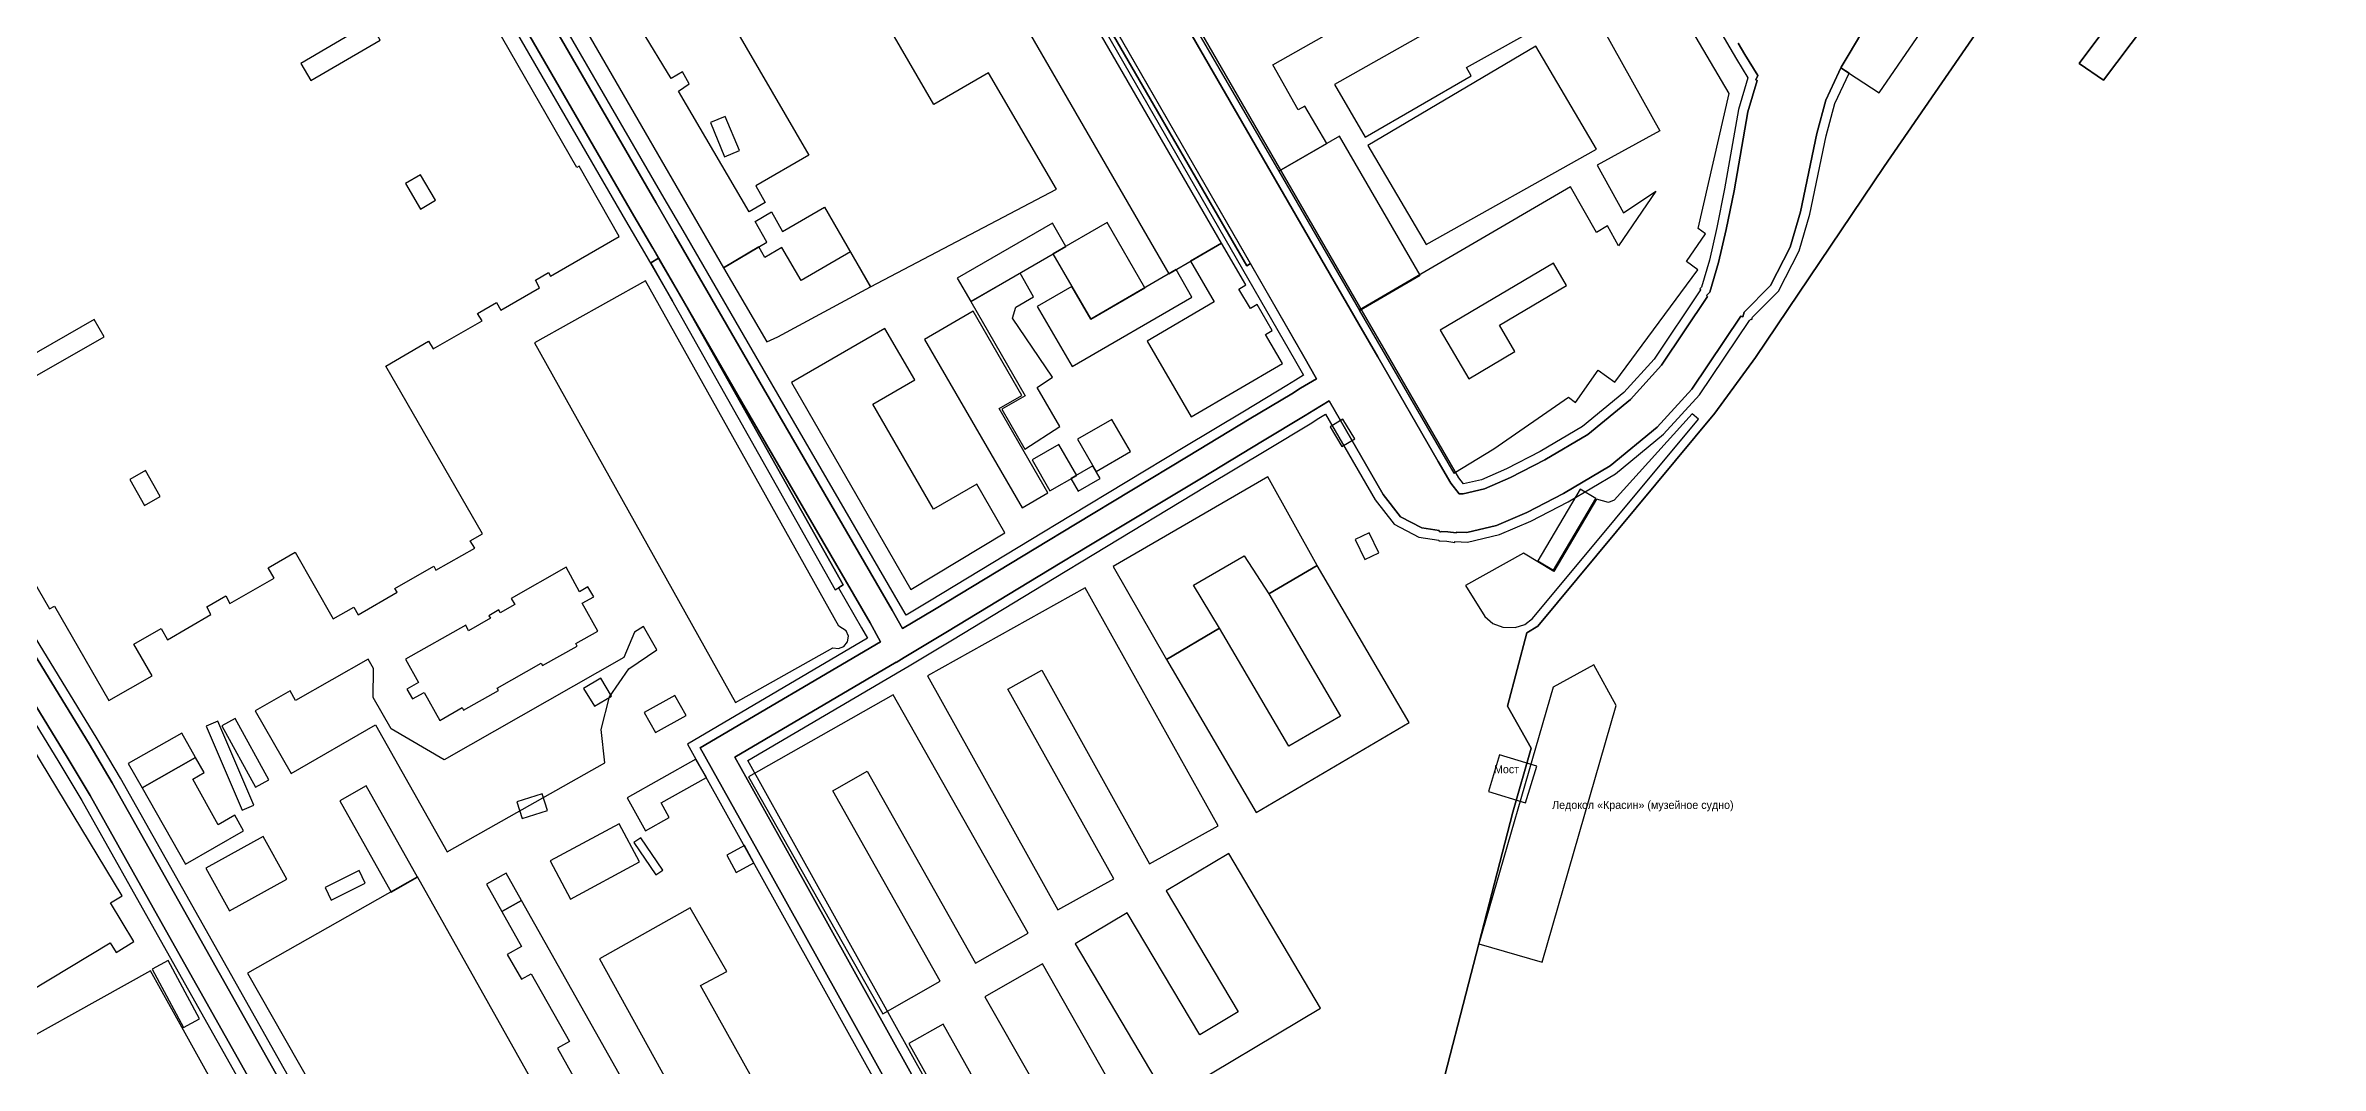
# Model space of a CAD drawing. Extents: x -1571 to 863, y -881 to 2148.
# Drawn here: x -1054 to -344, y 1135 to 1454 of the extents above; entities that cross this region are included whole.
import ezdxf

# ---------------------------------------------------------------- set-up
doc = ezdxf.new("R2010")
doc.units = 0
for name, color, linetype in [('AREAS', 62, 'CONTINUOUS'), ('BRIDGES', 34, 'CONTINUOUS'), ('BUILDINGS_CONTEXT', 9, 'CONTINUOUS'), ('LABELS', 7, 'CONTINUOUS'), ('LAND_EDGE', 8, 'CONTINUOUS'), ('ROADS_CITY', 8, 'CONTINUOUS'), ('SIDEWALKS', 9, 'CONTINUOUS'), ('VESSELS', 140, 'CONTINUOUS'), ('WATER', 5, 'CONTINUOUS')]:
    doc.layers.add(name, color=color, linetype=linetype)

msp = doc.modelspace()

# ---------------------------------------------------------------- linework, layer by layer
at = {"layer": 'AREAS'}
for points in [[(-783.1, 1564.7), (-679.1, 1385.2), (-678.009, 1385.847), (-744.5, 1501.407), (-781.46, 1565.611)], [(-493.482, 1447), (-481.6, 1439.2), (-398.4, 1560.3), (-403.9, 1564.4), (-408.3, 1558.6), (-416.605, 1564.691), (-475.842, 1476.269), (-487.261, 1457.503), (-490.941, 1451.336), (-493.394, 1447.186)], [(-641.3, 1422.7), (-623.1, 1391.8), (-569.9, 1421.6), (-588.8, 1453.8)], [(-865.4, 1386.1), (-807.8, 1284), (-805.3, 1285.5), (-856.413, 1376.259), (-862.929, 1387.526)], [(-618.7, 1365.1), (-609.8, 1349.9), (-595.4, 1358.4), (-600.2, 1366.6), (-579.2, 1379), (-583.3, 1386)], [(-610.8, 1285.3), (-604.8, 1275.6), (-602.3, 1273.5), (-599.1, 1272.3), (-595.3, 1272.2), (-592.3, 1273.1), (-589.9, 1275), (-538, 1337.3), (-540, 1338.9), (-564.3, 1312), (-566.1, 1311.2), (-569.9, 1312.3), (-583.2, 1289.7), (-592.7, 1295.4)], [(-989, 1246.2), (-977.7, 1226.6), (-951.4, 1241.8), (-929, 1202.1), (-879.7, 1229.9), (-880.9, 1240.4), (-878.3, 1250.6), (-872.2, 1259.3), (-863.5, 1265.2), (-867.6, 1272.5), (-870.5, 1270.8), (-873.8, 1262.8), (-929.9, 1230.9), (-946.5, 1240.6), (-952.1, 1250.4), (-952, 1259.4), (-953.7, 1262.3), (-976.4, 1249.4), (-978.1, 1252.4)]]:
    msp.add_lwpolyline(points, close=True, dxfattribs=at)
at = {"layer": 'BRIDGES'}
msp.add_lwpolyline([(-603.633, 1220.956), (-592.033, 1217.456), (-588.567, 1228.944), (-600.167, 1232.444)], close=True, dxfattribs=at)
at = {"layer": 'BUILDINGS_CONTEXT'}
for points in [[(-1067.7, 1303.1), (-1053.3, 1278), (-1051.7, 1278.9), (-1034.7, 1249.4), (-1021.2, 1257.1), (-1026.9, 1267), (-1018.4, 1271.9), (-1016.4, 1268.4), (-1002.8, 1276.3), (-1004.1, 1278.7), (-998.2, 1282.1), (-996.9, 1279.7), (-983.1, 1287.6), (-984.9, 1290.8), (-976.5, 1295.7), (-964.6, 1274.9), (-958.2, 1278.6), (-956.8, 1276.2), (-944.6, 1283.2), (-945.3, 1284.4), (-933.2, 1291.4), (-932.5, 1290.1), (-920.4, 1297), (-921.8, 1299.3), (-918, 1301.5), (-948.2, 1353.8), (-934.8, 1361.6), (-933.4, 1359.2), (-918.1, 1368), (-919.5, 1370.3), (-913.6, 1373.7), (-912.2, 1371.3), (-900.1, 1378.3), (-901.4, 1380.7), (-897.3, 1383.1), (-896.7, 1381.9), (-875.2, 1394.3), (-887.8, 1416.3), (-888.5, 1415.9), (-969.4, 1556.6)], [(-887.7, 1462.4), (-842.6, 1384.5), (-829.1, 1392.5), (-832.8, 1399), (-827.7, 1402), (-824.2, 1395.9), (-811.1, 1403.5), (-796.7, 1378.6), (-738.6, 1409.1), (-759.8, 1445.4), (-776.9, 1435.5), (-837.5, 1539.9)], [(-874, 1519.5), (-816, 1419.7), (-832.6, 1410.1), (-829.6, 1404.9), (-834.6, 1402), (-856.7, 1439.7), (-853.4, 1442), (-855.5, 1445.7), (-859, 1443.7), (-868.3, 1458.9)], [(-570.7, 1464.3), (-550.1, 1427.3), (-569.7, 1416.6), (-561.4, 1401.7), (-551.3, 1408.5), (-563, 1391.4), (-566.4, 1397.6), (-569.9, 1395.6), (-578, 1409.8), (-644, 1371.3), (-614.5, 1320.4), (-602, 1328), (-578.6, 1344.1), (-576.4, 1342.5), (-569.3, 1352.6), (-564.1, 1348.8), (-538.2, 1383.9), (-541.8, 1386.5), (-535.8, 1395.2), (-538.1, 1396.8), (-528.4, 1439), (-541.1, 1460.5)]]:
    msp.add_lwpolyline(points, dxfattribs=at)
for points in [[(-696.2, 1499.4), (-712.9, 1489.9), (-669.1, 1414.7), (-654.1, 1423.4), (-661, 1435), (-663.1, 1433.9), (-671, 1447.9), (-594.1, 1491.4), (-606.8, 1513.5), (-681, 1472.3)], [(-687, 1392.2), (-745.6, 1493.4), (-762.076, 1483.859), (-703.476, 1382.659)], [(-592.3, 1475.4), (-651.7, 1441.8), (-642.2, 1425.3), (-609, 1444.5), (-610.5, 1447.1), (-584.5, 1461.6), (-569.4, 1470.7), (-577.3, 1484.6)], [(-953.1, 1461), (-974.737, 1448.378), (-971.6, 1443), (-949.963, 1455.622)], [(-842.1, 1431.8), (-846.7, 1429.9), (-842.298, 1419.242), (-837.698, 1421.142)], [(-625, 1382.2), (-650.2, 1425.7), (-669.154, 1414.72), (-643.954, 1371.22)], [(-932.598, 1405.697), (-937.316, 1413.627), (-942.018, 1410.83), (-937.3, 1402.9)], [(-765.4, 1374), (-735.679, 1391.212), (-739.9, 1398.5), (-769.621, 1381.288)], [(-739.7, 1388.9), (-727.9, 1368.5), (-710.989, 1378.282), (-722.789, 1398.682)], [(-829.7, 1387.8), (-831.6, 1391.1), (-842.6, 1384.5), (-829.1, 1361.4), (-825.7, 1363), (-796.7, 1378.6), (-803, 1389.5), (-818.4, 1380.6), (-824.4, 1390.9)], [(-710.3, 1361.6), (-696.5, 1338), (-668, 1354.7), (-673.3, 1363.7), (-671.2, 1365), (-675.9, 1373.1), (-678, 1371.8), (-681.6, 1377.9), (-679.4, 1379.2), (-687, 1392.2), (-696.7, 1386.6), (-689.3, 1373.9)], [(-806.6, 1272.6), (-867, 1380.5), (-901.7, 1361.1), (-838.9, 1248.8), (-808.5, 1265.9), (-806.7, 1265.6), (-805, 1266.3), (-803.9, 1267.7), (-803.6, 1269.5), (-804.3, 1271.2)], [(-751.3, 1372.2), (-745.8, 1375.5), (-750, 1382.9), (-765.4, 1374), (-748.4, 1344.6), (-755.7, 1340.4), (-748.5, 1327.9), (-737.6, 1335), (-744.6, 1347.2), (-739.9, 1350.4), (-752.4, 1368.8)], [(-727.9, 1368.5), (-733.8, 1378.7), (-744.6, 1372.5), (-733.7, 1353.7), (-696.3, 1375.4), (-701.2, 1384)], [(-1039.3, 1368.4), (-1060.9, 1356), (-1057.8, 1350.6), (-1036.2, 1363)], [(-821.4, 1348.7), (-784.1, 1284.1), (-754.7, 1301.8), (-763.5, 1317), (-777, 1309.2), (-796, 1342), (-782.9, 1349.6), (-792.2, 1365.6)], [(-764.6, 1371), (-779.8, 1362.2), (-749.3, 1309.6), (-741.3, 1314.3), (-756.5, 1340.6), (-749.4, 1344.7)], [(-721.3, 1337.2), (-732.039, 1330.977), (-726.2, 1320.9), (-715.461, 1327.123)], [(-649.1, 1337.3), (-653.1, 1334.9), (-649.412, 1328.753), (-645.412, 1331.153)], [(-746.219, 1324.534), (-740.695, 1314.891), (-732.3, 1319.7), (-737.825, 1329.343)], [(-727.2, 1322.7), (-734.1, 1318.7), (-731.829, 1314.783), (-724.929, 1318.783)], [(-1018.7, 1313.1), (-1023.3, 1321.2), (-1028.132, 1318.456), (-1023.532, 1310.356)], [(-720.9, 1291.3), (-704.2, 1262.2), (-687.7, 1272), (-695.8, 1285.4), (-680, 1294.6), (-672.3, 1282.7), (-657.2, 1291.6), (-672.6, 1319.3)], [(-575, 1315.4), (-588.205, 1292.991), (-583.3, 1290.1), (-570.095, 1312.509)], [(-645.328, 1299.658), (-642.3, 1293.4), (-637.872, 1295.542), (-640.9, 1301.8)], [(-1151, 1259.8), (-1149, 1256.6), (-1152.2, 1254.6), (-1134.5, 1226), (-1142, 1221.4), (-1103.4, 1159), (-1096.3, 1163.4), (-1080.1, 1137.1), (-1074.7, 1140.3), (-1078.8, 1147), (-1034.3, 1173.7), (-1032.4, 1170.7), (-1026.9, 1174.1), (-1034.2, 1186.2), (-1030.5, 1188.4), (-1094.6, 1294.1)], [(-888.4, 1266.4), (-888.8, 1267.2), (-881.9, 1271.1), (-886.8, 1279.8), (-883.2, 1281.8), (-885, 1284.9), (-887.6, 1283.4), (-891.8, 1291), (-909, 1281.3), (-907.9, 1279.4), (-912.4, 1276.8), (-912.9, 1277.7), (-916, 1275.9), (-915.5, 1275.1), (-922.3, 1271.2), (-923.2, 1272.9), (-942, 1262.3), (-937.9, 1255), (-941.6, 1253), (-939.8, 1249.9), (-936.2, 1251.9), (-931.3, 1243.2), (-924.3, 1247.2), (-923.9, 1246.4), (-913, 1252.5), (-913.4, 1253.3), (-899.6, 1261.1), (-899.2, 1260.3)], [(-687.7, 1272), (-704.2, 1262.2), (-676.2, 1214.4), (-628.4, 1242.5), (-657.2, 1291.6), (-672.3, 1282.7), (-649.9, 1244.5), (-666, 1235.1)], [(-738.2, 1184), (-720.7, 1193.7), (-753.8, 1253), (-743.2, 1258.9), (-709.5, 1198.4), (-688.1, 1210.3), (-729.6, 1284.6), (-778.9, 1257.1)], [(-886.353, 1253.188), (-883, 1247.6), (-877.647, 1250.812), (-881, 1256.4)], [(-792.9, 1151.6), (-774.9, 1161.8), (-808.5, 1221.2), (-797.8, 1227.3), (-763.9, 1167.4), (-747.5, 1176.7), (-789.6, 1251.2), (-834.8, 1225.6)], [(-857.869, 1251.017), (-867.411, 1245.694), (-863.9, 1239.4), (-854.357, 1244.724)], [(-1011.9, 1239.2), (-1028.618, 1229.69), (-1024.3, 1222.1), (-1007.582, 1231.61)], [(-989.383, 1216.76), (-1000.7, 1243), (-1004.317, 1241.44), (-993, 1215.2)], [(-999.401, 1241.502), (-988.9, 1222.3), (-984.699, 1224.598), (-995.2, 1243.8)], [(-1007.6, 1231.6), (-1024.3, 1222.1), (-1010.8, 1198.3), (-992.6, 1208.7), (-995.3, 1213.6), (-1000.5, 1210.6), (-1008.5, 1224.8), (-1004.9, 1226.9)], [(-872.8, 1219), (-867, 1208.7), (-859.6, 1212.9), (-862.1, 1217.5), (-848, 1225.4), (-851.3, 1231.1)], [(-962.5, 1218.1), (-946.5, 1189.6), (-938.259, 1194.227), (-954.259, 1222.727)], [(-907.2, 1217.8), (-905.6, 1212.6), (-897.681, 1215.037), (-899.281, 1220.237)], [(-868.9, 1199), (-875.3, 1210.9), (-896.851, 1199.309), (-890.451, 1187.409)], [(-997, 1183.7), (-979.1, 1193.6), (-986.485, 1206.953), (-1004.385, 1197.053)], [(-861.6, 1196.4), (-868.5, 1206.5), (-870.652, 1205.03), (-863.752, 1194.93)], [(-836.093, 1204.104), (-841.635, 1201.081), (-838.7, 1195.7), (-833.158, 1198.723)], [(-716.5, 1183.1), (-732.8, 1173.4), (-703.9, 1124.8), (-656.1, 1153.3), (-684.8, 1201.6), (-704.3, 1190), (-681.8, 1152.2), (-693.8, 1145)], [(-938.3, 1194.3), (-991.4, 1164.3), (-924.6, 1047), (-914.6, 1052.7), (-916.8, 1056.7), (-889, 1072.3), (-899.8, 1091.5), (-885.1, 1099.8)], [(-954.6, 1192.4), (-956.54, 1196.28), (-967.14, 1190.98), (-965.2, 1187.1)], [(-905.776, 1186.958), (-910.6, 1195.5), (-916.724, 1192.042), (-911.9, 1183.5)], [(-862.8, 1110.6), (-905.8, 1187), (-911.9, 1183.5), (-905.8, 1172.6), (-910.2, 1170.1), (-905.8, 1162.4), (-902.7, 1164.1), (-890.8, 1142.9), (-894.5, 1140.8), (-885.2, 1124.3), (-882.6, 1125.8), (-870, 1103.4), (-872.7, 1097.3), (-869.2, 1095.5)], [(-853.1, 1184.7), (-881.4, 1168.7), (-855.7, 1122.2), (-859.1, 1120.2), (-829.7, 1068.1), (-853.9, 1054.9), (-833.4, 1017.7), (-827.3, 1020.6), (-824.7, 1016.1), (-797.2, 1030.6), (-771.4, 986.1), (-757.1, 994.4), (-849.8, 1160.4), (-841.6, 1164.8)], [(-1006.397, 1149.994), (-1016.2, 1168.2), (-1021.203, 1165.506), (-1011.4, 1147.3)], [(-761, 1156.9), (-732.074, 1106.154), (-714.1, 1116.4), (-743.026, 1167.146)], [(-1043.9, 1125.3), (-1015.7, 1074.6), (-981.9, 1093.5), (-1021.7, 1165), (-1077.5, 1134), (-1065.9, 1113.3)], [(-684.4, 1063.2), (-709.4, 1107.8), (-726.3, 1098.3), (-709.3, 1067.9), (-724.2, 1059.5), (-774, 1148.3), (-784.7, 1142.3), (-727, 1039.3)]]:
    msp.add_lwpolyline(points, close=True, dxfattribs=at)
at = {"layer": 'LAND_EDGE'}
msp.add_lwpolyline([(-647.5, 1015.4), (-596, 1214.5), (-590.3, 1234.5), (-597.7, 1247.6), (-591.6, 1270.5), (-588.2, 1272.6), (-532.9, 1339.1), (-520.2, 1356.5), (-480, 1416.2), (-382.5, 1557.7), (-364.6, 1580.7), (-339, 1609.9), (-270.6, 1692.2), (-152.4, 1815.1), (-37.8, 1912.8), (23.9, 1954.9), (42.3, 1966.3), (124.9, 2015), (193.5, 2050), (-1450, 2050), (-1450, 305)], dxfattribs=at)
msp.add_lwpolyline([(-419.1, 1448.3), (-411.5, 1443.1), (-258.4, 1646), (-265.3, 1651.5), (-324.2, 1574.6), (-334.4, 1582.1), (-346.9, 1565.4), (-360.1, 1576.3), (-365.3, 1569.6), (-351.8, 1558.9), (-365, 1541.2), (-355.2, 1533.8)], close=True, dxfattribs=at)
at = {"layer": 'ROADS_CITY'}
for points in [[(-1065.178, 1563.002), (-1051.88, 1591.398), (-1045.179, 1605.601), (-1028.489, 1641.379), (-1023.281, 1652.085), (-1011.981, 1644.917), (-1011.322, 1643.599), (-982.26, 1593.593), (-915.762, 1478.696), (-870.658, 1400.789), (-864.758, 1390.69), (-837.061, 1342.794), (-796.875, 1273.619), (-793.602, 1267.764), (-849.899, 1234.666), (-828.294, 1195.952), (-725.098, 1010.64)], [(-744.5, 1501.407), (-661.314, 1356.832), (-657.41, 1349.899), (-662.395, 1346.908), (-665.097, 1345.207), (-678.363, 1337.227), (-697.463, 1325.727), (-732.667, 1304.525), (-745.071, 1297.022), (-776.765, 1277.826), (-786.721, 1271.852), (-789.925, 1277.581), (-830.139, 1346.806), (-857.842, 1394.71), (-863.742, 1404.811), (-908.838, 1482.704)], [(-717.902, 1014.16), (-821.306, 1199.848), (-839.101, 1231.734), (-788.728, 1261.349), (-788.714, 1261.327), (-786.157, 1262.861), (-783.587, 1264.372), (-783.6, 1264.395), (-772.635, 1270.974), (-740.929, 1290.178), (-728.533, 1297.675), (-693.337, 1318.873), (-674.237, 1330.373), (-660.903, 1338.393), (-658.205, 1340.092), (-653.438, 1342.953), (-636.495, 1313.753), (-631.151, 1306.794), (-624.476, 1303.311), (-619.035, 1302.511), (-619.047, 1302.23), (-618.794, 1302.22), (-618.637, 1302.021), (-618.407, 1302.203), (-616.363, 1302.118), (-613.705, 1301.727), (-613.664, 1302.006), (-610.421, 1301.871), (-601.103, 1304.084), (-591.637, 1308.171), (-580.197, 1314.046), (-565.646, 1322.673), (-550.957, 1334.738), (-540.066, 1346.687), (-524.816, 1369.416), (-524.188, 1369.231), (-523.769, 1370.658), (-515.477, 1379.045), (-509.397, 1390.98), (-506.174, 1402.045), (-501.062, 1426.502), (-498.247, 1436.919), (-493.394, 1447.186), (-490.941, 1451.336), (-487.261, 1457.503)], [(-525.597, 1454.75), (-523.569, 1451.201), (-519.464, 1444.554), (-520.108, 1443.233), (-519.72, 1443.044), (-522.553, 1433.259), (-526.895, 1408.618), (-529.365, 1396.466), (-531.708, 1386.215), (-534.431, 1376.942), (-535.476, 1375.885), (-535.146, 1375.558), (-549.534, 1354.113), (-559.243, 1343.462), (-572.554, 1332.527), (-586.003, 1324.554), (-596.763, 1319.029), (-604.897, 1315.516), (-611.579, 1313.929), (-612.806, 1313.98), (-615.413, 1317.268), (-619.298, 1324.089), (-638.208, 1356.707), (-644.107, 1366.906), (-700.105, 1463.602)], [(-1091.312, 1302.813), (-1047.724, 1231.732), (-1040.563, 1219.697), (-1016.086, 1176.139), (-917.785, 1001.536)], [(-910.815, 1005.464), (-1009.114, 1180.061), (-1033.637, 1223.703), (-1040.876, 1235.868), (-1084.488, 1306.987)]]:
    msp.add_lwpolyline(points, dxfattribs=at)
at = {"layer": 'SIDEWALKS'}
for points in [[(-908.838, 1482.704), (-863.742, 1404.811), (-857.842, 1394.71), (-830.139, 1346.806), (-789.925, 1277.581), (-786.721, 1271.852), (-776.765, 1277.826), (-745.071, 1297.022), (-732.667, 1304.525), (-697.463, 1325.727), (-678.363, 1337.227), (-665.097, 1345.207), (-662.395, 1346.908), (-657.41, 1349.899), (-661.314, 1356.832), (-678.009, 1385.847), (-679.1, 1385.2), (-783.1, 1564.7)], [(-747.1, 1499.911), (-663.922, 1355.348), (-661.456, 1350.97), (-663.966, 1349.464), (-666.669, 1347.762), (-679.909, 1339.798), (-699.011, 1328.297), (-734.217, 1307.093), (-746.625, 1299.589), (-778.314, 1280.395), (-785.613, 1276.016), (-787.318, 1279.066), (-827.544, 1348.31), (-855.248, 1396.218), (-861.149, 1406.319), (-906.242, 1484.207)], [(-555.578, 1500.22), (-528.196, 1453.251), (-526.148, 1449.668), (-522.593, 1443.911), (-525.48, 1433.938), (-529.843, 1409.178), (-532.298, 1397.099), (-534.613, 1386.972), (-537.096, 1378.513), (-537.609, 1377.994), (-537.33, 1377.718), (-537.345, 1377.664), (-551.901, 1355.969), (-561.314, 1345.643), (-574.281, 1334.991), (-587.455, 1327.181), (-598.044, 1321.743), (-605.845, 1318.375), (-611.413, 1317.052), (-612.92, 1318.953), (-616.696, 1325.584), (-635.612, 1358.21), (-641.511, 1368.408), (-697.508, 1465.104)], [(-918.358, 1477.193), (-873.251, 1399.281), (-867.352, 1389.182), (-858.636, 1374.11), (-865.4, 1386.1), (-862.929, 1387.526), (-864.758, 1390.69), (-870.658, 1400.789), (-915.762, 1478.696)], [(-700.105, 1463.602), (-644.107, 1366.906), (-638.208, 1356.707), (-619.298, 1324.089), (-615.413, 1317.268), (-612.806, 1313.98), (-611.579, 1313.929), (-604.897, 1315.516), (-596.763, 1319.029), (-586.003, 1324.554), (-572.554, 1332.527), (-559.243, 1343.462), (-549.534, 1354.113), (-535.146, 1375.558), (-535.476, 1375.885), (-534.431, 1376.942), (-531.708, 1386.215), (-529.365, 1396.466), (-526.895, 1408.618), (-522.553, 1433.259), (-519.72, 1443.044), (-520.108, 1443.233), (-519.464, 1444.554), (-523.569, 1451.201), (-525.597, 1454.75)], [(-715.203, 1015.481), (-818.686, 1201.308), (-835.052, 1230.635), (-787.185, 1258.777), (-787.171, 1258.754), (-784.625, 1260.281), (-782.066, 1261.786), (-782.08, 1261.809), (-771.086, 1268.405), (-739.375, 1287.611), (-726.983, 1295.107), (-691.789, 1316.303), (-672.691, 1327.802), (-659.331, 1335.838), (-656.634, 1337.536), (-654.505, 1338.814), (-638.993, 1312.08), (-633.127, 1304.441), (-625.414, 1300.417), (-619.161, 1299.497), (-619.172, 1299.233), (-616.644, 1299.127), (-614.141, 1298.759), (-614.103, 1299.021), (-610.131, 1298.856), (-600.155, 1301.225), (-590.356, 1305.457), (-578.745, 1311.419), (-563.919, 1320.209), (-548.886, 1332.557), (-537.699, 1344.831), (-522.101, 1368.078), (-521.687, 1368.497), (-521.31, 1368.386), (-521.104, 1369.087), (-513.016, 1377.268), (-506.596, 1389.87), (-503.262, 1401.318), (-498.144, 1425.803), (-495.421, 1435.878), (-490.949, 1445.338), (-493.482, 1447), (-498.247, 1436.919), (-501.062, 1426.502), (-506.174, 1402.045), (-509.397, 1390.98), (-515.477, 1379.045), (-523.769, 1370.658), (-524.188, 1369.231), (-524.816, 1369.416), (-540.066, 1346.687), (-550.957, 1334.738), (-565.646, 1322.673), (-580.197, 1314.046), (-591.637, 1308.171), (-601.103, 1304.084), (-610.421, 1301.871), (-613.664, 1302.006), (-613.705, 1301.727), (-616.363, 1302.118), (-618.407, 1302.203), (-618.637, 1302.021), (-618.794, 1302.22), (-619.047, 1302.23), (-619.035, 1302.511), (-624.476, 1303.311), (-631.151, 1306.794), (-636.495, 1313.753), (-653.438, 1342.953), (-658.205, 1340.092), (-660.903, 1338.393), (-674.237, 1330.373), (-693.337, 1318.873), (-728.533, 1297.675), (-740.929, 1290.178), (-772.635, 1270.974), (-783.6, 1264.395), (-783.587, 1264.372), (-786.157, 1262.861), (-788.714, 1261.327), (-788.728, 1261.349), (-839.101, 1231.734), (-821.306, 1199.848), (-717.902, 1014.16)], [(-725.098, 1010.64), (-828.294, 1195.952), (-849.899, 1234.666), (-793.602, 1267.764), (-796.875, 1273.619), (-837.061, 1342.794), (-856.413, 1376.259), (-805.3, 1285.5), (-806.743, 1284.634), (-799.482, 1272.134), (-797.653, 1268.863), (-853.948, 1235.765), (-830.914, 1194.492), (-727.797, 1009.319)], [(-908.202, 1006.937), (-1006.499, 1181.532), (-1031.04, 1225.205), (-1038.308, 1237.42), (-1081.929, 1308.553)], [(-1093.871, 1301.247), (-1050.292, 1230.18), (-1043.16, 1218.195), (-1018.701, 1174.668), (-920.398, 1000.063)], [(-917.785, 1001.536), (-1016.086, 1176.139), (-1040.563, 1219.697), (-1047.724, 1231.732), (-1091.312, 1302.813)], [(-1084.488, 1306.987), (-1040.876, 1235.868), (-1033.637, 1223.703), (-1009.114, 1180.061), (-910.815, 1005.464)]]:
    msp.add_lwpolyline(points, dxfattribs=at)
at = {"layer": 'VESSELS'}
msp.add_lwpolyline([(-586.891, 1167.689), (-563.723, 1247.85), (-570.736, 1260.563), (-583.449, 1253.551), (-606.617, 1173.391)], close=True, dxfattribs=at)
at = {"layer": 'WATER'}
msp.add_lwpolyline([(-419.1, 1448.3), (-355.2, 1533.8), (-365, 1541.2), (-351.8, 1558.9), (-365.3, 1569.6), (-360.1, 1576.3), (-346.9, 1565.4), (-334.4, 1582.1), (-324.2, 1574.6), (-265.3, 1651.5), (-258.4, 1646), (-411.5, 1443.1)], close=True, dxfattribs=at)
msp.add_lwpolyline([(-339, 1609.9), (-364.6, 1580.7), (-382.5, 1557.7), (-480, 1416.2), (-520.2, 1356.5), (-532.9, 1339.1), (-588.2, 1272.6), (-591.6, 1270.5), (-597.7, 1247.6), (-590.3, 1234.5), (-596, 1214.5), (-647.5, 1015.4)], dxfattribs=at)

# ---------------------------------------------------------------- texts
at = {"layer": 'LABELS'}
for s, p in [('Мост', (-601.9, 1226.7)), ('Ледокол «Красин» (музейное судно)', (-583.745, 1215.552))]:
    msp.add_text(s, height=2.5, dxfattribs=at).set_placement(p)

doc.saveas('drawing.dxf')
